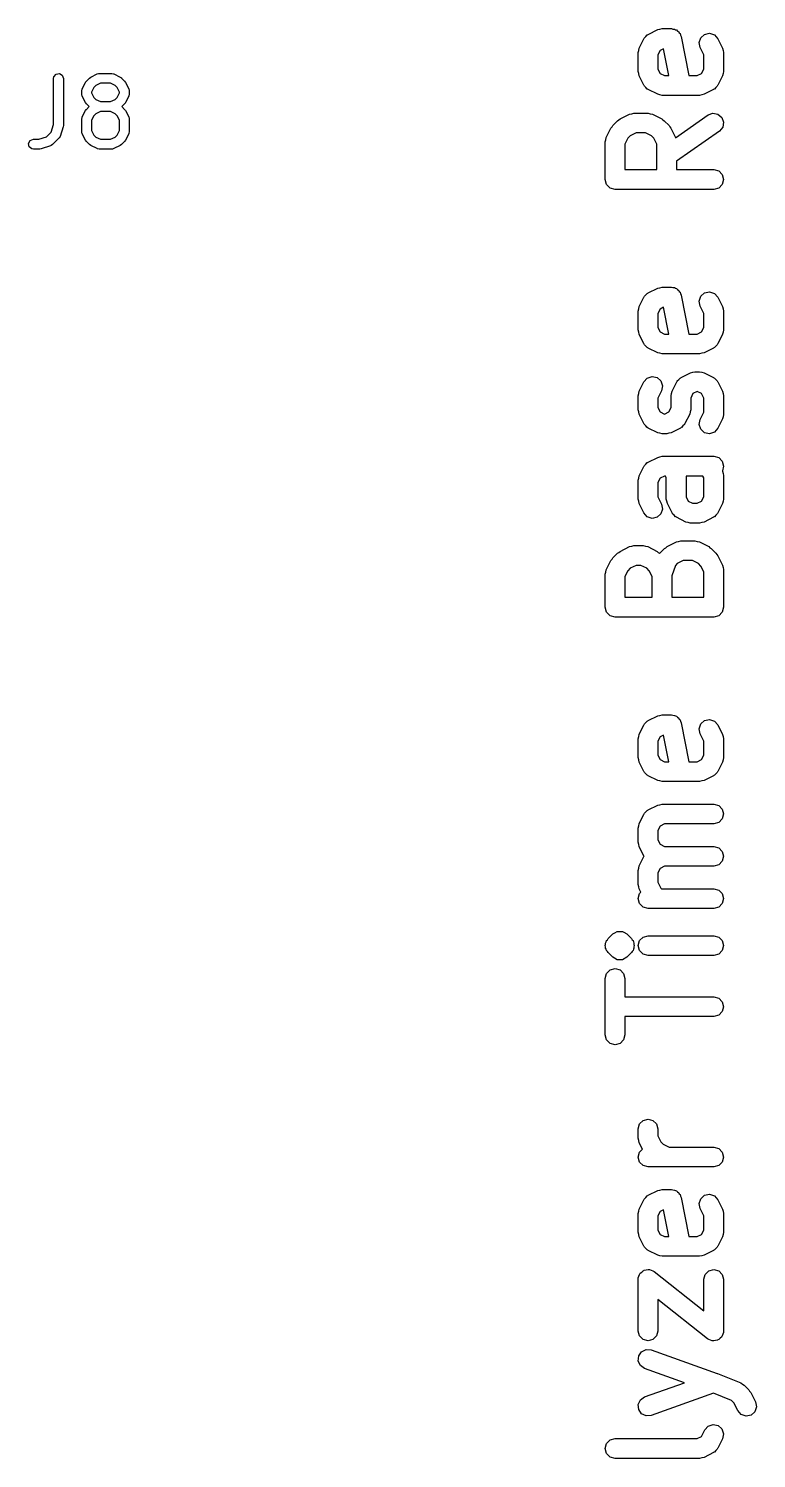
# Model space of a CAD drawing. Extents: x 97.7 to 180.4, y -137 to -64.1.
# Drawn here: x 169.33 to 180.4, y -105.25 to -83.52 of the extents above; entities that cross this region are included whole.
import ezdxf

# ---------------------------------------------------------------- set-up
doc = ezdxf.new("R2010")
doc.units = 0
doc.layers.add('BLACK', color=7, linetype='CONTINUOUS')

msp = doc.modelspace()

# ---------------------------------------------------------------- linework, layer by layer
at = {"layer": 'BLACK', "linetype": 'CONTINUOUS'}
for p, q in [((178.695, -83.6599), (178.717, -83.6399)), ((178.717, -83.6399), (178.737, -83.6174)), ((178.737, -83.6174), (178.746, -83.6145)), ((178.746, -83.6145), (178.753, -83.6084)), ((178.753, -83.6084), (178.896, -83.537)), ((178.896, -83.537), (178.93, -83.5301)), ((178.93, -83.5301), (178.963, -83.5211)), ((178.963, -83.5211), (179.106, -83.5211)), ((179.106, -83.5211), (179.129, -83.5275)), ((179.129, -83.5275), (179.154, -83.5291)), ((179.154, -83.5291), (179.166, -83.5374)), ((179.166, -83.5374), (179.181, -83.5412)), ((179.181, -83.5412), (179.198, -83.5585)), ((179.198, -83.5585), (179.218, -83.5721)), ((179.218, -83.5721), (179.225, -83.5855)), ((179.225, -83.5855), (179.236, -83.5961)), ((179.236, -83.5961), (179.242, -83.6198)), ((179.242, -83.6198), (179.253, -83.6417)), ((179.253, -83.6417), (179.372, -84.2354)), ((179.552, -83.6599), (179.61, -83.6084)), ((179.61, -83.6084), (179.686, -83.5928)), ((179.686, -83.5928), (179.76, -83.6174)), ((179.76, -83.6174), (179.811, -83.6755)), ((178.599, -83.8854), (178.607, -83.8521)), ((178.607, -83.8521), (178.614, -83.8183)), ((178.614, -83.8183), (178.686, -83.6755)), ((178.686, -83.6755), (178.692, -83.6686)), ((178.692, -83.6686), (178.695, -83.6599)), ((178.932, -83.8544), (178.899, -83.9208)), ((178.984, -83.8282), (178.932, -83.8544)), ((179.066, -84.2354), (178.984, -83.8282)), ((179.527, -83.7336), (179.552, -83.6599)), ((179.543, -83.8097), (179.527, -83.7336)), ((179.599, -83.9208), (179.543, -83.8097)), ((179.811, -83.6755), (179.883, -83.8183)), ((179.883, -83.8183), (179.89, -83.8521)), ((179.89, -83.8521), (179.899, -83.8854)), ((178.599, -84.1711), (178.599, -83.8854)), ((178.899, -83.9208), (178.899, -84.1357)), ((179.599, -84.1357), (179.599, -83.9208)), ((179.899, -83.8854), (179.899, -84.1711)), ((169.708, -84.2776), (169.713, -84.252)), ((169.708, -84.98), (169.708, -84.2776)), ((169.713, -84.252), (169.746, -84.2127)), ((169.746, -84.2127), (169.796, -84.2038)), ((169.796, -84.2038), (169.841, -84.2294)), ((169.841, -84.2294), (169.858, -84.2776)), ((169.858, -84.2776), (169.858, -84.9922)), ((170.207, -84.3199), (170.254, -84.2722)), ((170.254, -84.2722), (170.273, -84.2594)), ((170.273, -84.2594), (170.274, -84.2582)), ((170.274, -84.2582), (170.369, -84.2106)), ((170.369, -84.2106), (170.394, -84.2031)), ((170.394, -84.2031), (170.398, -84.2042)), ((170.398, -84.2042), (170.403, -84.2026)), ((170.403, -84.2026), (170.593, -84.2026)), ((170.593, -84.2026), (170.619, -84.2072)), ((170.619, -84.2072), (170.622, -84.21)), ((170.622, -84.21), (170.627, -84.2106)), ((170.627, -84.2106), (170.722, -84.2582)), ((170.722, -84.2582), (170.74, -84.2715)), ((170.74, -84.2715), (170.741, -84.2722)), ((170.741, -84.2722), (170.789, -84.3199)), ((178.607, -84.2044), (178.599, -84.1711)), ((178.614, -84.2382), (178.607, -84.2044)), ((178.686, -84.3811), (178.614, -84.2382)), ((178.899, -84.1357), (178.932, -84.2022)), ((178.932, -84.2022), (178.998, -84.2354)), ((178.998, -84.2354), (179.066, -84.2354)), ((179.372, -84.2354), (179.499, -84.2354)), ((179.499, -84.2354), (179.565, -84.2022)), ((179.565, -84.2022), (179.599, -84.1357)), ((179.883, -84.2382), (179.811, -84.3811)), ((179.89, -84.2044), (179.883, -84.2382)), ((179.899, -84.1711), (179.89, -84.2044)), ((170.137, -84.4682), (170.142, -84.4425)), ((170.137, -84.5158), (170.137, -84.4682)), ((170.139, -84.52), (170.137, -84.5158)), ((170.137, -84.5244), (170.139, -84.52)), ((170.145, -84.5494), (170.137, -84.5244)), ((170.142, -84.4425), (170.144, -84.4391)), ((170.144, -84.4391), (170.145, -84.4346)), ((170.145, -84.4346), (170.193, -84.3394)), ((170.193, -84.3394), (170.206, -84.3214)), ((170.206, -84.3214), (170.207, -84.3199)), ((170.321, -84.4173), (170.287, -84.4859)), ((170.287, -84.4859), (170.287, -84.4981)), ((170.287, -84.4981), (170.321, -84.5667)), ((170.352, -84.3869), (170.321, -84.4173)), ((170.42, -84.3526), (170.352, -84.3869)), ((170.575, -84.3526), (170.42, -84.3526)), ((170.644, -84.3869), (170.575, -84.3526)), ((170.674, -84.4173), (170.644, -84.3869)), ((170.709, -84.4859), (170.674, -84.4173)), ((170.674, -84.5667), (170.709, -84.4981)), ((170.709, -84.4981), (170.709, -84.4859)), ((170.789, -84.3199), (170.802, -84.3382)), ((170.802, -84.3382), (170.803, -84.3394)), ((170.803, -84.3394), (170.851, -84.4346)), ((170.851, -84.4346), (170.858, -84.4596)), ((170.859, -84.5158), (170.854, -84.5415)), ((170.858, -84.4596), (170.857, -84.464)), ((170.857, -84.464), (170.859, -84.4682)), ((170.859, -84.4682), (170.859, -84.5158)), ((178.692, -84.3879), (178.686, -84.3811)), ((178.695, -84.3966), (178.692, -84.3879)), ((178.717, -84.4166), (178.695, -84.3966)), ((178.737, -84.4392), (178.717, -84.4166)), ((178.746, -84.4421), (178.737, -84.4392)), ((178.753, -84.4482), (178.746, -84.4421)), ((178.896, -84.5196), (178.753, -84.4482)), ((178.93, -84.5265), (178.896, -84.5196)), ((179.601, -84.5196), (179.568, -84.5265)), ((179.744, -84.4482), (179.601, -84.5196)), ((179.751, -84.4421), (179.744, -84.4482)), ((179.76, -84.4392), (179.751, -84.4421)), ((179.78, -84.4166), (179.76, -84.4392)), ((179.802, -84.3966), (179.78, -84.4166)), ((179.805, -84.3879), (179.802, -84.3966)), ((179.811, -84.3811), (179.805, -84.3879)), ((170.193, -84.6446), (170.145, -84.5494)), ((170.194, -84.6457), (170.193, -84.6446)), ((170.207, -84.6641), (170.194, -84.6457)), ((170.249, -84.7063), (170.207, -84.6641)), ((170.207, -84.7486), (170.249, -84.7063)), ((170.321, -84.5667), (170.352, -84.5971)), ((170.352, -84.5971), (170.42, -84.6313)), ((170.42, -84.6313), (170.575, -84.6313)), ((170.575, -84.6313), (170.644, -84.5971)), ((170.644, -84.5971), (170.674, -84.5667)), ((170.789, -84.6641), (170.747, -84.7063)), ((170.747, -84.7063), (170.789, -84.7486)), ((170.79, -84.6626), (170.789, -84.6641)), ((170.803, -84.6446), (170.79, -84.6626)), ((170.851, -84.5494), (170.803, -84.6446)), ((170.854, -84.5415), (170.851, -84.5449)), ((170.851, -84.5449), (170.851, -84.5494)), ((178.963, -84.5354), (178.93, -84.5265)), ((179.534, -84.5354), (178.963, -84.5354)), ((179.568, -84.5265), (179.534, -84.5354)), ((170.137, -84.8969), (170.142, -84.8712)), ((170.137, -85.0874), (170.137, -84.8969)), ((170.142, -84.8712), (170.144, -84.8678)), ((170.144, -84.8678), (170.145, -84.8633)), ((170.145, -84.8633), (170.193, -84.7681)), ((170.193, -84.7681), (170.206, -84.7501)), ((170.206, -84.7501), (170.207, -84.7486)), ((170.321, -84.846), (170.287, -84.9146)), ((170.287, -84.9146), (170.287, -85.0697)), ((170.352, -84.8156), (170.321, -84.846)), ((170.42, -84.7813), (170.352, -84.8156)), ((170.575, -84.7813), (170.42, -84.7813)), ((170.644, -84.8156), (170.575, -84.7813)), ((170.674, -84.846), (170.644, -84.8156)), ((170.709, -84.9146), (170.674, -84.846)), ((170.709, -85.0697), (170.709, -84.9146)), ((170.789, -84.7486), (170.802, -84.767)), ((170.802, -84.767), (170.803, -84.7681)), ((170.803, -84.7681), (170.851, -84.8633)), ((170.851, -84.8633), (170.858, -84.8883)), ((170.858, -84.8883), (170.857, -84.8927)), ((170.857, -84.8927), (170.859, -84.8969)), ((170.859, -84.8969), (170.859, -85.0874)), ((178.214, -84.9936), (178.285, -84.9222)), ((178.285, -84.9222), (178.306, -84.9101)), ((178.306, -84.9101), (178.324, -84.8941)), ((178.324, -84.8941), (178.467, -84.8227)), ((178.467, -84.8227), (178.501, -84.8158)), ((178.501, -84.8158), (178.534, -84.8069)), ((178.534, -84.8069), (178.749, -84.8069)), ((178.749, -84.8069), (178.782, -84.8158)), ((178.782, -84.8158), (178.816, -84.8227)), ((178.816, -84.8227), (178.959, -84.8941)), ((178.959, -84.8941), (178.977, -84.9101)), ((178.977, -84.9101), (178.997, -84.9222)), ((178.997, -84.9222), (179.069, -84.9936)), ((179.169, -85.1793), (179.663, -84.834)), ((179.663, -84.834), (179.736, -84.8074)), ((179.736, -84.8074), (179.812, -84.8209)), ((179.812, -84.8209), (179.871, -84.8708)), ((179.871, -84.8708), (179.898, -84.9438)), ((179.898, -84.9438), (179.885, -85.0203)), ((169.485, -85.203), (169.6, -85.1648)), ((169.6, -85.1648), (169.67, -85.0945)), ((169.67, -85.0945), (169.708, -84.98)), ((169.807, -85.1588), (169.794, -85.1817)), ((169.854, -85.0159), (169.807, -85.1588)), ((169.858, -84.9922), (169.854, -85.0142)), ((169.854, -85.0142), (169.854, -85.0159)), ((170.139, -85.0916), (170.137, -85.0874)), ((170.137, -85.096), (170.139, -85.0916)), ((170.145, -85.121), (170.137, -85.096)), ((170.193, -85.2162), (170.145, -85.121)), ((170.287, -85.0697), (170.321, -85.1383)), ((170.321, -85.1383), (170.352, -85.1687)), ((170.352, -85.1687), (170.42, -85.203)), ((170.575, -85.203), (170.644, -85.1687)), ((170.644, -85.1687), (170.674, -85.1383)), ((170.674, -85.1383), (170.709, -85.0697)), ((170.851, -85.121), (170.803, -85.2162)), ((170.854, -85.1131), (170.851, -85.1165)), ((170.851, -85.1165), (170.851, -85.121)), ((170.859, -85.0874), (170.854, -85.1131)), ((178.107, -85.2093), (178.114, -85.1755)), ((178.114, -85.1755), (178.186, -85.0326)), ((178.186, -85.0326), (178.202, -85.0146)), ((178.202, -85.0146), (178.214, -84.9936)), ((178.48, -85.1516), (178.443, -85.1886)), ((178.57, -85.1069), (178.48, -85.1516)), ((178.713, -85.1069), (178.57, -85.1069)), ((178.803, -85.1516), (178.713, -85.1069)), ((178.84, -85.1886), (178.803, -85.1516)), ((179.069, -84.9936), (179.081, -85.0146)), ((179.081, -85.0146), (179.097, -85.0326)), ((179.097, -85.0326), (179.168, -85.1755)), ((179.168, -85.1755), (179.169, -85.1793)), ((179.835, -85.0797), (179.184, -85.535)), ((179.885, -85.0203), (179.835, -85.0797)), ((169.328, -85.2649), (169.354, -85.2205)), ((169.337, -85.3155), (169.328, -85.2649)), ((169.377, -85.3484), (169.337, -85.3155)), ((169.354, -85.2205), (169.402, -85.203)), ((169.402, -85.353), (169.377, -85.3484)), ((169.402, -85.203), (169.485, -85.203)), ((169.497, -85.353), (169.402, -85.353)), ((169.499, -85.3524), (169.497, -85.353)), ((169.521, -85.3491), (169.499, -85.3524)), ((169.664, -85.3015), (169.521, -85.3491)), ((169.668, -85.2987), (169.664, -85.3015)), ((169.672, -85.2983), (169.668, -85.2987)), ((169.693, -85.2834), (169.672, -85.2983)), ((169.789, -85.1881), (169.693, -85.2834)), ((169.791, -85.184), (169.789, -85.1881)), ((169.794, -85.1817), (169.791, -85.184)), ((170.194, -85.2174), (170.193, -85.2162)), ((170.207, -85.2357), (170.194, -85.2174)), ((170.254, -85.2834), (170.207, -85.2357)), ((170.256, -85.2841), (170.254, -85.2834)), ((170.274, -85.2974), (170.256, -85.2841)), ((170.369, -85.345), (170.274, -85.2974)), ((170.373, -85.3456), (170.369, -85.345)), ((170.377, -85.3484), (170.373, -85.3456)), ((170.403, -85.353), (170.377, -85.3484)), ((170.593, -85.353), (170.403, -85.353)), ((170.42, -85.203), (170.575, -85.203)), ((170.597, -85.3514), (170.593, -85.353)), ((170.602, -85.3525), (170.597, -85.3514)), ((170.627, -85.345), (170.602, -85.3525)), ((170.722, -85.2974), (170.627, -85.345)), ((170.723, -85.2962), (170.722, -85.2974)), ((170.741, -85.2834), (170.723, -85.2962)), ((170.789, -85.2357), (170.741, -85.2834)), ((170.79, -85.2342), (170.789, -85.2357)), ((170.803, -85.2162), (170.79, -85.2342)), ((178.099, -85.2426), (178.107, -85.2093)), ((178.099, -85.814), (178.099, -85.2426)), ((178.443, -85.1886), (178.399, -85.278)), ((178.399, -85.278), (178.399, -85.664)), ((178.884, -85.278), (178.84, -85.1886)), ((178.884, -85.664), (178.884, -85.278)), ((179.184, -85.535), (179.184, -85.664)), ((178.119, -85.889), (178.099, -85.814)), ((178.399, -85.664), (178.884, -85.664)), ((179.184, -85.664), (179.749, -85.664)), ((179.749, -85.664), (179.824, -85.6841)), ((179.824, -85.6841), (179.878, -85.739)), ((179.878, -85.739), (179.899, -85.814)), ((179.899, -85.814), (179.878, -85.889)), ((178.174, -85.9439), (178.119, -85.889)), ((178.249, -85.964), (178.174, -85.9439)), ((179.749, -85.964), (178.249, -85.964)), ((179.824, -85.9439), (179.749, -85.964)), ((179.878, -85.889), (179.824, -85.9439)), ((178.717, -87.5685), (178.737, -87.546)), ((178.737, -87.546), (178.746, -87.5431)), ((178.746, -87.5431), (178.753, -87.537)), ((178.753, -87.537), (178.896, -87.4655)), ((178.896, -87.4655), (178.93, -87.4586)), ((178.93, -87.4586), (178.963, -87.4497)), ((178.963, -87.4497), (179.106, -87.4497)), ((179.106, -87.4497), (179.129, -87.456)), ((179.129, -87.456), (179.154, -87.4576)), ((179.154, -87.4576), (179.166, -87.4659)), ((179.166, -87.4659), (179.181, -87.4698)), ((179.181, -87.4698), (179.198, -87.4871)), ((179.198, -87.4871), (179.218, -87.5007)), ((179.218, -87.5007), (179.225, -87.5141)), ((179.225, -87.5141), (179.236, -87.5247)), ((179.236, -87.5247), (179.242, -87.5484)), ((179.242, -87.5484), (179.253, -87.5703)), ((179.552, -87.5885), (179.61, -87.537)), ((179.61, -87.537), (179.686, -87.5214)), ((179.686, -87.5214), (179.76, -87.546)), ((179.76, -87.546), (179.811, -87.6041)), ((178.599, -87.814), (178.607, -87.7807)), ((178.607, -87.7807), (178.614, -87.7469)), ((178.614, -87.7469), (178.686, -87.6041)), ((178.686, -87.6041), (178.692, -87.5972)), ((178.692, -87.5972), (178.695, -87.5885)), ((178.695, -87.5885), (178.717, -87.5685)), ((178.932, -87.7829), (178.899, -87.8494)), ((178.984, -87.7568), (178.932, -87.7829)), ((179.066, -88.164), (178.984, -87.7568)), ((179.253, -87.5703), (179.372, -88.164)), ((179.527, -87.6622), (179.552, -87.5885)), ((179.543, -87.7382), (179.527, -87.6622)), ((179.599, -87.8494), (179.543, -87.7382)), ((179.811, -87.6041), (179.883, -87.7469)), ((179.883, -87.7469), (179.89, -87.7807)), ((179.89, -87.7807), (179.899, -87.814)), ((178.599, -88.0997), (178.599, -87.814)), ((178.899, -87.8494), (178.899, -88.0643)), ((179.599, -88.0643), (179.599, -87.8494)), ((179.899, -87.814), (179.899, -88.0997)), ((178.607, -88.133), (178.599, -88.0997)), ((178.614, -88.1668), (178.607, -88.133)), ((178.686, -88.3097), (178.614, -88.1668)), ((178.899, -88.0643), (178.932, -88.1308)), ((178.932, -88.1308), (178.998, -88.164)), ((178.998, -88.164), (179.066, -88.164)), ((179.372, -88.164), (179.499, -88.164)), ((179.499, -88.164), (179.565, -88.1308)), ((179.565, -88.1308), (179.599, -88.0643)), ((179.883, -88.1668), (179.811, -88.3097)), ((179.89, -88.133), (179.883, -88.1668)), ((179.899, -88.0997), (179.89, -88.133)), ((178.692, -88.3165), (178.686, -88.3097)), ((178.695, -88.3252), (178.692, -88.3165)), ((178.717, -88.3452), (178.695, -88.3252)), ((178.737, -88.3677), (178.717, -88.3452)), ((178.746, -88.3706), (178.737, -88.3677)), ((178.753, -88.3767), (178.746, -88.3706)), ((178.896, -88.4482), (178.753, -88.3767)), ((179.744, -88.3767), (179.601, -88.4482)), ((179.751, -88.3706), (179.744, -88.3767)), ((179.76, -88.3677), (179.751, -88.3706)), ((179.78, -88.3452), (179.76, -88.3677)), ((179.802, -88.3252), (179.78, -88.3452)), ((179.805, -88.3165), (179.802, -88.3252)), ((179.811, -88.3097), (179.805, -88.3165)), ((178.93, -88.4551), (178.896, -88.4482)), ((178.963, -88.464), (178.93, -88.4551)), ((179.534, -88.464), (178.963, -88.464)), ((179.568, -88.4551), (179.534, -88.464)), ((179.601, -88.4482), (179.568, -88.4551)), ((178.686, -88.8898), (178.737, -88.8317)), ((178.737, -88.8317), (178.811, -88.8071)), ((178.811, -88.8071), (178.887, -88.8227)), ((178.887, -88.8227), (178.945, -88.8742)), ((179.195, -88.8742), (179.217, -88.8542)), ((179.217, -88.8542), (179.237, -88.8317)), ((179.237, -88.8317), (179.246, -88.8288)), ((179.246, -88.8288), (179.253, -88.8227)), ((179.253, -88.8227), (179.396, -88.7513)), ((179.396, -88.7513), (179.43, -88.7444)), ((179.43, -88.7444), (179.463, -88.7354)), ((179.463, -88.7354), (179.534, -88.7354)), ((179.534, -88.7354), (179.568, -88.7444)), ((179.568, -88.7444), (179.601, -88.7513)), ((179.601, -88.7513), (179.744, -88.8227)), ((179.744, -88.8227), (179.751, -88.8288)), ((179.751, -88.8288), (179.76, -88.8317)), ((179.76, -88.8317), (179.78, -88.8542)), ((179.78, -88.8542), (179.802, -88.8742)), ((178.599, -89.0997), (178.607, -89.0664)), ((178.607, -89.0664), (178.614, -89.0326)), ((178.614, -89.0326), (178.686, -88.8898)), ((178.954, -89.0239), (178.899, -89.1351)), ((178.945, -88.8742), (178.97, -88.9479)), ((178.97, -88.9479), (178.954, -89.0239)), ((179.099, -89.0997), (179.107, -89.0664)), ((179.107, -89.0664), (179.114, -89.0326)), ((179.114, -89.0326), (179.186, -88.8898)), ((179.186, -88.8898), (179.192, -88.8829)), ((179.192, -88.8829), (179.195, -88.8742)), ((179.432, -89.0687), (179.399, -89.1351)), ((179.498, -89.0354), (179.432, -89.0687)), ((179.499, -89.0354), (179.498, -89.0354)), ((179.565, -89.0687), (179.499, -89.0354)), ((179.599, -89.1351), (179.565, -89.0687)), ((179.802, -88.8742), (179.805, -88.8829)), ((179.805, -88.8829), (179.811, -88.8898)), ((179.811, -88.8898), (179.883, -89.0326)), ((179.883, -89.0326), (179.89, -89.0664)), ((179.89, -89.0664), (179.899, -89.0997)), ((178.599, -89.314), (178.599, -89.0997)), ((178.899, -89.1351), (178.899, -89.2786)), ((178.899, -89.2786), (178.932, -89.3451)), ((179.065, -89.3451), (179.099, -89.2786)), ((179.099, -89.2786), (179.099, -89.0997)), ((179.399, -89.1351), (179.399, -89.314)), ((179.599, -89.35), (179.599, -89.1351)), ((179.899, -89.0997), (179.899, -89.3854)), ((178.607, -89.3473), (178.599, -89.314)), ((178.614, -89.3811), (178.607, -89.3473)), ((178.686, -89.5239), (178.614, -89.3811)), ((178.932, -89.3451), (178.998, -89.3783)), ((178.998, -89.3783), (178.999, -89.3783)), ((178.999, -89.3783), (179.065, -89.3451)), ((179.383, -89.3811), (179.311, -89.5239)), ((179.39, -89.3473), (179.383, -89.3811)), ((179.399, -89.314), (179.39, -89.3473)), ((179.527, -89.5373), (179.543, -89.4612)), ((179.543, -89.4612), (179.599, -89.35)), ((179.883, -89.4525), (179.811, -89.5954)), ((179.89, -89.4187), (179.883, -89.4525)), ((179.899, -89.3854), (179.89, -89.4187)), ((178.692, -89.5308), (178.686, -89.5239)), ((178.695, -89.5395), (178.692, -89.5308)), ((178.717, -89.5595), (178.695, -89.5395)), ((178.737, -89.582), (178.717, -89.5595)), ((178.746, -89.5849), (178.737, -89.582)), ((178.753, -89.591), (178.746, -89.5849)), ((178.896, -89.6624), (178.753, -89.591)), ((178.93, -89.6694), (178.896, -89.6624)), ((178.963, -89.6783), (178.93, -89.6694)), ((179.034, -89.6783), (178.963, -89.6783)), ((179.068, -89.6694), (179.034, -89.6783)), ((179.101, -89.6624), (179.068, -89.6694)), ((179.244, -89.591), (179.101, -89.6624)), ((179.251, -89.5849), (179.244, -89.591)), ((179.26, -89.582), (179.251, -89.5849)), ((179.28, -89.5595), (179.26, -89.582)), ((179.302, -89.5395), (179.28, -89.5595)), ((179.305, -89.5308), (179.302, -89.5395)), ((179.311, -89.5239), (179.305, -89.5308)), ((179.552, -89.6109), (179.527, -89.5373)), ((179.61, -89.6624), (179.552, -89.6109)), ((179.686, -89.678), (179.61, -89.6624)), ((179.76, -89.6535), (179.686, -89.678)), ((179.811, -89.5954), (179.76, -89.6535)), ((178.686, -90.1755), (178.692, -90.1686)), ((178.692, -90.1686), (178.695, -90.1599)), ((178.695, -90.1599), (178.717, -90.1399)), ((178.717, -90.1399), (178.737, -90.1174)), ((178.737, -90.1174), (178.746, -90.1145)), ((178.746, -90.1145), (178.753, -90.1084)), ((178.753, -90.1084), (178.896, -90.037)), ((178.896, -90.037), (178.93, -90.0301)), ((178.93, -90.0301), (178.963, -90.0211)), ((178.963, -90.0211), (179.749, -90.0211)), ((179.749, -90.0211), (179.824, -90.0412)), ((179.824, -90.0412), (179.878, -90.0961)), ((179.878, -90.0961), (179.899, -90.1711)), ((179.899, -90.1711), (179.88, -90.2411)), ((178.599, -90.3854), (178.607, -90.3521)), ((178.599, -90.6711), (178.599, -90.3854)), ((178.607, -90.3521), (178.614, -90.3183)), ((178.614, -90.3183), (178.686, -90.1755)), ((178.932, -90.3544), (178.899, -90.4208)), ((178.998, -90.3211), (178.932, -90.3544)), ((179.013, -90.3211), (178.998, -90.3211)), ((179.027, -90.3494), (179.013, -90.3211)), ((179.027, -90.6711), (179.027, -90.3494)), ((179.327, -90.3211), (179.327, -90.6357)), ((179.584, -90.3211), (179.327, -90.3211)), ((179.599, -90.3494), (179.584, -90.3211)), ((179.599, -90.6357), (179.599, -90.3494)), ((179.88, -90.2411), (179.883, -90.2469)), ((179.883, -90.2469), (179.89, -90.2807)), ((179.89, -90.2807), (179.899, -90.314)), ((179.899, -90.314), (179.899, -90.6711)), ((178.899, -90.4208), (178.899, -90.6357)), ((178.607, -90.7044), (178.599, -90.6711)), ((178.614, -90.7382), (178.607, -90.7044)), ((178.686, -90.8811), (178.614, -90.7382)), ((178.899, -90.6357), (178.954, -90.7469)), ((178.97, -90.823), (178.945, -90.8966)), ((178.954, -90.7469), (178.97, -90.823)), ((179.036, -90.7044), (179.027, -90.6711)), ((179.043, -90.7382), (179.036, -90.7044)), ((179.114, -90.8811), (179.043, -90.7382)), ((179.327, -90.6357), (179.36, -90.7022)), ((179.36, -90.7022), (179.427, -90.7354)), ((179.427, -90.7354), (179.499, -90.7354)), ((179.499, -90.7354), (179.565, -90.7022)), ((179.565, -90.7022), (179.599, -90.6357)), ((179.883, -90.7382), (179.811, -90.8811)), ((179.89, -90.7044), (179.883, -90.7382)), ((179.899, -90.6711), (179.89, -90.7044)), ((178.737, -90.9392), (178.686, -90.8811)), ((178.811, -90.9637), (178.737, -90.9392)), ((178.887, -90.9482), (178.811, -90.9637)), ((178.945, -90.8966), (178.887, -90.9482)), ((179.12, -90.8879), (179.114, -90.8811)), ((179.123, -90.8966), (179.12, -90.8879)), ((179.146, -90.9166), (179.123, -90.8966)), ((179.166, -90.9392), (179.146, -90.9166)), ((179.175, -90.9421), (179.166, -90.9392)), ((179.181, -90.9482), (179.175, -90.9421)), ((179.324, -91.0196), (179.181, -90.9482)), ((179.358, -91.0265), (179.324, -91.0196)), ((179.391, -91.0354), (179.358, -91.0265)), ((179.534, -91.0354), (179.391, -91.0354)), ((179.568, -91.0265), (179.534, -91.0354)), ((179.601, -91.0196), (179.568, -91.0265)), ((179.744, -90.9482), (179.601, -91.0196)), ((179.751, -90.9421), (179.744, -90.9482)), ((179.76, -90.9392), (179.751, -90.9421)), ((179.78, -90.9166), (179.76, -90.9392)), ((179.802, -90.8966), (179.78, -90.9166)), ((179.805, -90.8879), (179.802, -90.8966)), ((179.811, -90.8811), (179.805, -90.8879)), ((178.306, -91.4816), (178.324, -91.4655)), ((178.324, -91.4655), (178.467, -91.3941)), ((178.467, -91.3941), (178.501, -91.3872)), ((178.501, -91.3872), (178.534, -91.3783)), ((178.534, -91.3783), (178.677, -91.3783)), ((178.677, -91.3783), (178.71, -91.3872)), ((178.71, -91.3872), (178.744, -91.3941)), ((178.744, -91.3941), (178.887, -91.4655)), ((178.887, -91.4655), (178.905, -91.4816)), ((178.928, -91.4936), (179, -91.4222)), ((179, -91.4222), (179.021, -91.4101)), ((179.021, -91.4101), (179.039, -91.3941)), ((179.039, -91.3941), (179.181, -91.3227)), ((179.181, -91.3227), (179.215, -91.3158)), ((179.215, -91.3158), (179.249, -91.3069)), ((179.249, -91.3069), (179.463, -91.3069)), ((179.463, -91.3069), (179.496, -91.3158)), ((179.496, -91.3158), (179.53, -91.3227)), ((179.53, -91.3227), (179.673, -91.3941)), ((179.673, -91.3941), (179.691, -91.4101)), ((179.691, -91.4101), (179.712, -91.4222)), ((179.712, -91.4222), (179.783, -91.4936)), ((178.114, -91.7469), (178.186, -91.6041)), ((178.186, -91.6041), (178.202, -91.586)), ((178.202, -91.586), (178.214, -91.5651)), ((178.214, -91.5651), (178.285, -91.4936)), ((178.285, -91.4936), (178.306, -91.4816)), ((178.57, -91.6783), (178.48, -91.723)), ((178.642, -91.6783), (178.57, -91.6783)), ((178.731, -91.723), (178.642, -91.6783)), ((178.905, -91.4816), (178.926, -91.4936)), ((178.926, -91.4936), (178.927, -91.495)), ((178.927, -91.495), (178.928, -91.4936)), ((179.165, -91.6807), (179.113, -91.8383)), ((179.195, -91.6516), (179.165, -91.6807)), ((179.284, -91.6069), (179.195, -91.6516)), ((179.427, -91.6069), (179.284, -91.6069)), ((179.517, -91.6516), (179.427, -91.6069)), ((179.554, -91.6886), (179.517, -91.6516)), ((179.599, -91.778), (179.554, -91.6886)), ((179.783, -91.4936), (179.795, -91.5146)), ((179.795, -91.5146), (179.811, -91.5326)), ((179.811, -91.5326), (179.883, -91.6755)), ((179.883, -91.6755), (179.89, -91.7093)), ((178.099, -91.814), (178.107, -91.7807)), ((178.099, -92.314), (178.099, -91.814)), ((178.107, -91.7807), (178.114, -91.7469)), ((178.443, -91.76), (178.399, -91.8494)), ((178.399, -91.8494), (178.399, -92.164)), ((178.48, -91.723), (178.443, -91.76)), ((178.768, -91.76), (178.731, -91.723)), ((178.813, -91.8494), (178.768, -91.76)), ((178.813, -92.164), (178.813, -91.8494)), ((179.113, -91.8383), (179.113, -92.164)), ((179.599, -92.164), (179.599, -91.778)), ((179.89, -91.7093), (179.899, -91.7426)), ((179.899, -91.7426), (179.899, -92.314)), ((178.119, -92.389), (178.099, -92.314)), ((178.399, -92.164), (178.813, -92.164)), ((179.113, -92.164), (179.599, -92.164)), ((179.899, -92.314), (179.878, -92.389)), ((178.174, -92.4439), (178.119, -92.389)), ((178.249, -92.464), (178.174, -92.4439)), ((179.749, -92.464), (178.249, -92.464)), ((179.824, -92.4439), (179.749, -92.464)), ((179.878, -92.389), (179.824, -92.4439)), ((178.695, -94.0885), (178.717, -94.0685)), ((178.717, -94.0685), (178.737, -94.046)), ((178.737, -94.046), (178.746, -94.0431)), ((178.746, -94.0431), (178.753, -94.037)), ((178.753, -94.037), (178.896, -93.9655)), ((178.896, -93.9655), (178.93, -93.9586)), ((178.93, -93.9586), (178.963, -93.9497)), ((178.963, -93.9497), (179.106, -93.9497)), ((179.106, -93.9497), (179.129, -93.956)), ((179.129, -93.956), (179.154, -93.9576)), ((179.154, -93.9576), (179.166, -93.9659)), ((179.166, -93.9659), (179.181, -93.9698)), ((179.181, -93.9698), (179.198, -93.9871)), ((179.198, -93.9871), (179.218, -94.0007)), ((179.218, -94.0007), (179.225, -94.0141)), ((179.225, -94.0141), (179.236, -94.0247)), ((179.236, -94.0247), (179.242, -94.0484)), ((179.242, -94.0484), (179.253, -94.0703)), ((179.253, -94.0703), (179.372, -94.664)), ((179.552, -94.0885), (179.61, -94.037)), ((179.61, -94.037), (179.686, -94.0214)), ((179.686, -94.0214), (179.76, -94.046)), ((179.76, -94.046), (179.811, -94.1041)), ((178.599, -94.314), (178.607, -94.2807)), ((178.607, -94.2807), (178.614, -94.2469)), ((178.614, -94.2469), (178.686, -94.1041)), ((178.686, -94.1041), (178.692, -94.0972)), ((178.692, -94.0972), (178.695, -94.0885)), ((178.932, -94.2829), (178.899, -94.3494)), ((178.984, -94.2568), (178.932, -94.2829)), ((179.066, -94.664), (178.984, -94.2568)), ((179.527, -94.1622), (179.552, -94.0885)), ((179.543, -94.2382), (179.527, -94.1622)), ((179.599, -94.3494), (179.543, -94.2382)), ((179.811, -94.1041), (179.883, -94.2469)), ((179.883, -94.2469), (179.89, -94.2807)), ((179.89, -94.2807), (179.899, -94.314)), ((178.599, -94.5997), (178.599, -94.314)), ((178.899, -94.3494), (178.899, -94.5643)), ((179.599, -94.5643), (179.599, -94.3494)), ((179.899, -94.314), (179.899, -94.5997)), ((178.607, -94.633), (178.599, -94.5997)), ((178.614, -94.6668), (178.607, -94.633)), ((178.686, -94.8097), (178.614, -94.6668)), ((178.899, -94.5643), (178.932, -94.6308)), ((178.932, -94.6308), (178.998, -94.664)), ((178.998, -94.664), (179.066, -94.664)), ((179.372, -94.664), (179.499, -94.664)), ((179.499, -94.664), (179.565, -94.6308)), ((179.565, -94.6308), (179.599, -94.5643)), ((179.883, -94.6668), (179.811, -94.8097)), ((179.89, -94.633), (179.883, -94.6668)), ((179.899, -94.5997), (179.89, -94.633)), ((178.692, -94.8165), (178.686, -94.8097)), ((178.695, -94.8252), (178.692, -94.8165)), ((178.717, -94.8452), (178.695, -94.8252)), ((178.737, -94.8677), (178.717, -94.8452)), ((178.746, -94.8706), (178.737, -94.8677)), ((178.753, -94.8767), (178.746, -94.8706)), ((178.896, -94.9482), (178.753, -94.8767)), ((178.93, -94.9551), (178.896, -94.9482)), ((178.963, -94.964), (178.93, -94.9551)), ((179.568, -94.9551), (179.534, -94.964)), ((179.601, -94.9482), (179.568, -94.9551)), ((179.744, -94.8767), (179.601, -94.9482)), ((179.751, -94.8706), (179.744, -94.8767)), ((179.76, -94.8677), (179.751, -94.8706)), ((179.78, -94.8452), (179.76, -94.8677)), ((179.802, -94.8252), (179.78, -94.8452)), ((179.805, -94.8165), (179.802, -94.8252)), ((179.811, -94.8097), (179.805, -94.8165)), ((179.534, -94.964), (178.963, -94.964)), ((178.753, -95.3941), (178.896, -95.3227)), ((178.896, -95.3227), (178.93, -95.3158)), ((178.93, -95.3158), (178.963, -95.3069)), ((178.963, -95.3069), (179.749, -95.3069)), ((179.749, -95.3069), (179.824, -95.327)), ((179.824, -95.327), (179.878, -95.3819)), ((179.878, -95.3819), (179.899, -95.4569)), ((178.607, -95.6378), (178.614, -95.6041)), ((178.614, -95.6041), (178.686, -95.4612)), ((178.686, -95.4612), (178.692, -95.4543)), ((178.692, -95.4543), (178.695, -95.4456)), ((178.695, -95.4456), (178.717, -95.4256)), ((178.717, -95.4256), (178.737, -95.4031)), ((178.737, -95.4031), (178.746, -95.4002)), ((178.746, -95.4002), (178.753, -95.3941)), ((178.998, -95.6069), (178.932, -95.6401)), ((179.749, -95.6069), (178.998, -95.6069)), ((179.824, -95.5868), (179.749, -95.6069)), ((179.878, -95.5319), (179.824, -95.5868)), ((179.899, -95.4569), (179.878, -95.5319)), ((178.599, -95.6711), (178.607, -95.6378)), ((178.599, -95.8854), (178.599, -95.6711)), ((178.932, -95.6401), (178.899, -95.7066)), ((178.899, -95.7066), (178.899, -95.85)), ((178.607, -95.9187), (178.599, -95.8854)), ((178.614, -95.9525), (178.607, -95.9187)), ((178.686, -96.0954), (178.614, -95.9525)), ((178.899, -95.85), (178.932, -95.9165)), ((178.932, -95.9165), (178.998, -95.9497)), ((178.998, -95.9497), (179.749, -95.9497)), ((179.749, -95.9497), (179.824, -95.9698)), ((179.824, -95.9698), (179.878, -96.0247)), ((179.878, -96.0247), (179.899, -96.0997)), ((178.607, -96.2807), (178.614, -96.2469)), ((178.614, -96.2469), (178.686, -96.1041)), ((178.69, -96.0997), (178.686, -96.0954)), ((178.686, -96.1041), (178.69, -96.0997)), ((178.998, -96.2497), (178.932, -96.2829)), ((179.749, -96.2497), (178.998, -96.2497)), ((179.824, -96.2296), (179.749, -96.2497)), ((179.878, -96.1747), (179.824, -96.2296)), ((179.899, -96.0997), (179.878, -96.1747)), ((178.599, -96.314), (178.607, -96.2807)), ((178.599, -96.5283), (178.599, -96.314)), ((178.932, -96.2829), (178.899, -96.3494)), ((178.899, -96.3494), (178.899, -96.4929)), ((178.607, -96.5616), (178.599, -96.5283)), ((178.599, -96.7426), (178.619, -96.6676)), ((178.614, -96.5954), (178.607, -96.5616)), ((178.64, -96.6463), (178.614, -96.5954)), ((178.619, -96.6676), (178.64, -96.6463)), ((178.899, -96.4929), (178.943, -96.5823)), ((178.943, -96.5823), (178.954, -96.5926)), ((178.954, -96.5926), (179.749, -96.5926)), ((179.749, -96.5926), (179.824, -96.6127)), ((179.824, -96.6127), (179.878, -96.6676)), ((179.878, -96.6676), (179.899, -96.7426)), ((178.619, -96.8176), (178.599, -96.7426)), ((178.674, -96.8725), (178.619, -96.8176)), ((178.749, -96.8926), (178.674, -96.8725)), ((179.749, -96.8926), (178.749, -96.8926)), ((179.824, -96.8725), (179.749, -96.8926)), ((179.878, -96.8176), (179.824, -96.8725)), ((179.899, -96.7426), (179.878, -96.8176)), ((178.143, -97.3508), (178.214, -97.2794)), ((178.214, -97.2794), (178.242, -97.263)), ((178.214, -97.2794), (178.214, -97.2794)), ((178.214, -97.2794), (178.214, -97.2794)), ((178.242, -97.263), (178.281, -97.2405)), ((178.281, -97.2405), (178.359, -97.2405)), ((178.359, -97.2405), (178.38, -97.2529)), ((178.38, -97.2529), (178.426, -97.2794)), ((178.426, -97.2794), (178.426, -97.2794)), ((178.426, -97.2794), (178.426, -97.2794)), ((178.426, -97.2794), (178.497, -97.3508)), ((178.619, -97.3819), (178.674, -97.327)), ((178.674, -97.327), (178.749, -97.3069)), ((178.749, -97.3069), (179.749, -97.3069)), ((179.749, -97.3069), (179.824, -97.327)), ((179.824, -97.327), (179.878, -97.3819)), ((178.099, -97.4569), (178.104, -97.4378)), ((178.104, -97.4759), (178.099, -97.4569)), ((178.104, -97.418), (178.114, -97.4009)), ((178.104, -97.4378), (178.104, -97.418)), ((178.104, -97.4957), (178.104, -97.4759)), ((178.114, -97.5128), (178.104, -97.4957)), ((178.114, -97.4009), (178.119, -97.3819)), ((178.119, -97.5319), (178.114, -97.5128)), ((178.119, -97.3819), (178.133, -97.3679)), ((178.133, -97.5458), (178.119, -97.5319)), ((178.133, -97.3679), (178.143, -97.3508)), ((178.143, -97.5629), (178.133, -97.5458)), ((178.143, -97.3508), (178.143, -97.3508)), ((178.143, -97.3508), (178.143, -97.3508)), ((178.497, -97.3508), (178.507, -97.3679)), ((178.507, -97.5458), (178.497, -97.5629)), ((178.507, -97.3679), (178.521, -97.3819)), ((178.521, -97.5319), (178.507, -97.5458)), ((178.521, -97.3819), (178.526, -97.4009)), ((178.526, -97.5128), (178.521, -97.5319)), ((178.526, -97.4009), (178.536, -97.418)), ((178.536, -97.4957), (178.526, -97.5128)), ((178.536, -97.418), (178.536, -97.4378)), ((178.536, -97.4378), (178.541, -97.4569)), ((178.541, -97.4569), (178.536, -97.4759)), ((178.536, -97.4759), (178.536, -97.4957)), ((178.599, -97.4569), (178.619, -97.3819)), ((178.619, -97.5319), (178.599, -97.4569)), ((178.674, -97.5868), (178.619, -97.5319)), ((179.878, -97.5319), (179.824, -97.5868)), ((179.878, -97.3819), (179.899, -97.4569)), ((179.899, -97.4569), (179.878, -97.5319)), ((178.214, -97.6344), (178.143, -97.5629)), ((178.143, -97.5629), (178.143, -97.5629)), ((178.238, -97.6484), (178.214, -97.6344)), ((178.281, -97.6732), (178.238, -97.6484)), ((178.359, -97.6732), (178.281, -97.6732)), ((178.426, -97.6344), (178.359, -97.6732)), ((178.497, -97.5629), (178.426, -97.6344)), ((178.426, -97.6344), (178.426, -97.6344)), ((178.749, -97.6069), (178.674, -97.5868)), ((179.749, -97.6069), (178.749, -97.6069)), ((179.824, -97.5868), (179.749, -97.6069)), ((178.099, -97.9569), (178.119, -97.8819)), ((178.099, -98.814), (178.099, -97.9569)), ((178.119, -97.8819), (178.174, -97.827)), ((178.174, -97.827), (178.249, -97.8069)), ((178.249, -97.8069), (178.324, -97.827)), ((178.324, -97.827), (178.378, -97.8819)), ((178.378, -97.8819), (178.399, -97.9569)), ((178.399, -97.9569), (178.399, -98.2354)), ((178.399, -98.2354), (179.749, -98.2354)), ((179.749, -98.2354), (179.824, -98.2555)), ((179.824, -98.2555), (179.878, -98.3104)), ((179.878, -98.3104), (179.899, -98.3854)), ((179.899, -98.3854), (179.878, -98.4604)), ((179.749, -98.5354), (178.399, -98.5354)), ((178.399, -98.5354), (178.399, -98.814)), ((179.824, -98.5153), (179.749, -98.5354)), ((179.878, -98.4604), (179.824, -98.5153)), ((178.119, -98.889), (178.099, -98.814)), ((178.399, -98.814), (178.378, -98.889)), ((178.174, -98.9439), (178.119, -98.889)), ((178.249, -98.964), (178.174, -98.9439)), ((178.324, -98.9439), (178.249, -98.964)), ((178.378, -98.889), (178.324, -98.9439)), ((178.599, -100.243), (178.619, -100.168)), ((178.619, -100.168), (178.674, -100.113)), ((178.674, -100.113), (178.749, -100.093)), ((178.749, -100.093), (178.824, -100.113)), ((178.824, -100.113), (178.878, -100.168)), ((178.878, -100.168), (178.899, -100.243)), ((178.599, -100.385), (178.599, -100.243)), ((178.607, -100.419), (178.599, -100.385)), ((178.899, -100.243), (178.899, -100.35)), ((178.899, -100.35), (178.943, -100.439)), ((178.599, -100.671), (178.619, -100.596)), ((178.614, -100.453), (178.607, -100.419)), ((178.664, -100.551), (178.614, -100.453)), ((178.619, -100.596), (178.664, -100.551)), ((178.943, -100.439), (178.98, -100.476)), ((178.98, -100.476), (179.07, -100.521)), ((179.07, -100.521), (179.749, -100.521)), ((179.749, -100.521), (179.824, -100.541)), ((179.824, -100.541), (179.878, -100.596)), ((179.878, -100.596), (179.899, -100.671)), ((178.619, -100.746), (178.599, -100.671)), ((178.674, -100.801), (178.619, -100.746)), ((178.749, -100.821), (178.674, -100.801)), ((179.749, -100.821), (178.749, -100.821)), ((179.824, -100.801), (179.749, -100.821)), ((179.878, -100.746), (179.824, -100.801)), ((179.899, -100.671), (179.878, -100.746)), ((178.746, -101.257), (178.753, -101.251)), ((178.753, -101.251), (178.896, -101.18)), ((178.896, -101.18), (178.93, -101.173)), ((178.93, -101.173), (178.963, -101.164)), ((178.963, -101.164), (179.106, -101.164)), ((179.106, -101.164), (179.129, -101.17)), ((179.129, -101.17), (179.154, -101.172)), ((179.154, -101.172), (179.166, -101.18)), ((179.166, -101.18), (179.181, -101.184)), ((179.181, -101.184), (179.198, -101.201)), ((179.198, -101.201), (179.218, -101.215)), ((179.218, -101.215), (179.225, -101.228)), ((179.225, -101.228), (179.236, -101.239)), ((179.236, -101.239), (179.242, -101.263)), ((179.552, -101.303), (179.61, -101.251)), ((179.61, -101.251), (179.686, -101.236)), ((179.686, -101.236), (179.76, -101.26)), ((178.607, -101.495), (178.614, -101.461)), ((178.614, -101.461), (178.686, -101.318)), ((178.686, -101.318), (178.692, -101.311)), ((178.692, -101.311), (178.695, -101.303)), ((178.695, -101.303), (178.717, -101.283)), ((178.717, -101.283), (178.737, -101.26)), ((178.737, -101.26), (178.746, -101.257)), ((178.984, -101.471), (178.932, -101.497)), ((179.066, -101.878), (178.984, -101.471)), ((179.242, -101.263), (179.253, -101.285)), ((179.253, -101.285), (179.372, -101.878)), ((179.527, -101.376), (179.552, -101.303)), ((179.543, -101.453), (179.527, -101.376)), ((179.599, -101.564), (179.543, -101.453)), ((179.76, -101.26), (179.811, -101.318)), ((179.811, -101.318), (179.883, -101.461)), ((179.883, -101.461), (179.89, -101.495)), ((178.599, -101.528), (178.607, -101.495)), ((178.599, -101.814), (178.599, -101.528)), ((178.932, -101.497), (178.899, -101.564)), ((178.899, -101.564), (178.899, -101.779)), ((179.599, -101.779), (179.599, -101.564)), ((179.89, -101.495), (179.899, -101.528)), ((179.899, -101.528), (179.899, -101.814)), ((178.607, -101.847), (178.599, -101.814)), ((178.614, -101.881), (178.607, -101.847)), ((178.686, -102.024), (178.614, -101.881)), ((178.899, -101.779), (178.932, -101.845)), ((178.932, -101.845), (178.998, -101.878)), ((178.998, -101.878), (179.066, -101.878)), ((179.372, -101.878), (179.499, -101.878)), ((179.499, -101.878), (179.565, -101.845)), ((179.565, -101.845), (179.599, -101.779)), ((179.883, -101.881), (179.811, -102.024)), ((179.89, -101.847), (179.883, -101.881)), ((179.899, -101.814), (179.89, -101.847)), ((178.692, -102.031), (178.686, -102.024)), ((178.695, -102.04), (178.692, -102.031)), ((178.717, -102.059), (178.695, -102.04)), ((178.737, -102.082), (178.717, -102.059)), ((178.746, -102.085), (178.737, -102.082)), ((178.753, -102.091), (178.746, -102.085)), ((178.896, -102.162), (178.753, -102.091)), ((179.744, -102.091), (179.601, -102.162)), ((179.751, -102.085), (179.744, -102.091)), ((179.76, -102.082), (179.751, -102.085)), ((179.78, -102.059), (179.76, -102.082)), ((179.802, -102.04), (179.78, -102.059)), ((179.805, -102.031), (179.802, -102.04)), ((179.811, -102.024), (179.805, -102.031)), ((178.93, -102.169), (178.896, -102.162)), ((178.963, -102.178), (178.93, -102.169)), ((179.534, -102.178), (178.963, -102.178)), ((179.568, -102.169), (179.534, -102.178)), ((179.601, -102.162), (179.568, -102.169)), ((178.599, -102.528), (178.601, -102.518)), ((178.599, -103.314), (178.599, -102.528)), ((178.6, -102.507), (178.611, -102.481)), ((178.601, -102.518), (178.6, -102.507)), ((178.611, -102.481), (178.619, -102.453)), ((178.619, -102.453), (178.626, -102.446)), ((178.626, -102.446), (178.631, -102.436)), ((178.631, -102.436), (178.653, -102.419)), ((178.653, -102.419), (178.674, -102.398)), ((178.674, -102.398), (178.684, -102.396)), ((178.684, -102.396), (178.693, -102.389)), ((178.693, -102.389), (178.721, -102.386)), ((178.721, -102.386), (178.749, -102.378)), ((178.749, -102.378), (178.759, -102.381)), ((178.759, -102.381), (178.77, -102.38)), ((178.77, -102.38), (178.796, -102.391)), ((178.796, -102.391), (178.824, -102.398)), ((178.824, -102.398), (178.831, -102.406)), ((178.831, -102.406), (178.841, -102.41)), ((178.841, -102.41), (179.599, -103.005)), ((179.599, -102.528), (179.619, -102.453)), ((179.599, -103.005), (179.599, -102.528)), ((179.619, -102.453), (179.674, -102.398)), ((179.674, -102.398), (179.749, -102.378)), ((179.749, -102.378), (179.824, -102.398)), ((179.824, -102.398), (179.878, -102.453)), ((179.878, -102.453), (179.899, -102.528)), ((179.899, -102.528), (179.899, -103.314)), ((179.656, -103.432), (178.899, -102.837)), ((178.899, -102.837), (178.899, -103.314)), ((178.619, -103.389), (178.599, -103.314)), ((178.674, -103.444), (178.619, -103.389)), ((178.878, -103.389), (178.824, -103.444)), ((178.899, -103.314), (178.878, -103.389)), ((179.844, -103.424), (179.824, -103.444)), ((179.867, -103.407), (179.844, -103.424)), ((179.871, -103.397), (179.867, -103.407)), ((179.878, -103.389), (179.871, -103.397)), ((179.886, -103.361), (179.878, -103.389)), ((179.897, -103.335), (179.886, -103.361)), ((179.899, -103.314), (179.896, -103.324)), ((179.896, -103.324), (179.897, -103.335)), ((178.607, -103.692), (178.651, -103.628)), ((178.651, -103.628), (178.722, -103.595)), ((178.749, -103.464), (178.674, -103.444)), ((178.722, -103.595), (178.799, -103.601)), ((178.824, -103.444), (178.749, -103.464)), ((178.799, -103.601), (179.799, -103.958)), ((179.666, -103.436), (179.656, -103.432)), ((179.674, -103.444), (179.666, -103.436)), ((179.701, -103.451), (179.674, -103.444)), ((179.727, -103.462), (179.701, -103.451)), ((179.738, -103.461), (179.727, -103.462)), ((179.749, -103.464), (179.738, -103.461)), ((179.776, -103.457), (179.749, -103.464)), ((179.804, -103.453), (179.776, -103.457)), ((179.813, -103.447), (179.804, -103.453)), ((179.824, -103.444), (179.813, -103.447)), ((178.601, -103.77), (178.607, -103.692)), ((178.634, -103.84), (178.601, -103.77)), ((178.698, -103.884), (178.634, -103.84)), ((179.303, -104.1), (178.698, -103.884)), ((179.799, -103.958), (179.801, -103.96)), ((179.801, -103.96), (179.804, -103.96)), ((179.804, -103.96), (180.161, -104.103)), ((178.698, -104.316), (179.303, -104.1)), ((179.746, -104.26), (178.799, -104.598)), ((180.021, -104.37), (179.746, -104.26)), ((180.161, -104.103), (180.186, -104.121)), ((180.186, -104.121), (180.212, -104.137)), ((180.212, -104.137), (180.283, -104.208)), ((180.283, -104.208), (180.295, -104.229)), ((180.295, -104.229), (180.311, -104.247)), ((180.311, -104.247), (180.383, -104.39)), ((178.601, -104.43), (178.634, -104.36)), ((178.607, -104.507), (178.601, -104.43)), ((178.651, -104.571), (178.607, -104.507)), ((178.634, -104.36), (178.698, -104.316)), ((180.054, -104.403), (180.021, -104.37)), ((180.114, -104.524), (180.054, -104.403)), ((180.398, -104.466), (180.374, -104.54)), ((180.383, -104.39), (180.398, -104.466)), ((178.722, -104.604), (178.651, -104.571)), ((178.799, -104.598), (178.722, -104.604)), ((180.166, -104.582), (180.114, -104.524)), ((180.24, -104.607), (180.166, -104.582)), ((180.316, -104.591), (180.24, -104.607)), ((180.374, -104.54), (180.316, -104.591)), ((178.174, -104.97), (178.249, -104.95)), ((178.249, -104.95), (179.499, -104.95)), ((179.499, -104.95), (179.565, -104.916)), ((179.565, -104.916), (179.614, -104.818)), ((179.614, -104.818), (179.666, -104.76)), ((179.666, -104.76), (179.74, -104.736)), ((179.74, -104.736), (179.816, -104.751)), ((179.816, -104.751), (179.874, -104.803)), ((179.874, -104.803), (179.898, -104.876)), ((179.898, -104.876), (179.883, -104.953)), ((178.099, -105.1), (178.119, -105.025)), ((178.119, -105.175), (178.099, -105.1)), ((178.119, -105.025), (178.174, -104.97)), ((179.744, -105.162), (179.601, -105.234)), ((179.751, -105.156), (179.744, -105.162)), ((179.76, -105.153), (179.751, -105.156)), ((179.78, -105.131), (179.76, -105.153)), ((179.802, -105.111), (179.78, -105.131)), ((179.805, -105.102), (179.802, -105.111)), ((179.811, -105.095), (179.805, -105.102)), ((179.883, -104.953), (179.811, -105.095)), ((178.174, -105.23), (178.119, -105.175)), ((178.249, -105.25), (178.174, -105.23)), ((179.534, -105.25), (178.249, -105.25)), ((179.568, -105.241), (179.534, -105.25)), ((179.601, -105.234), (179.568, -105.241))]:
    msp.add_line(p, q, dxfattribs=at)

doc.saveas('drawing.dxf')
